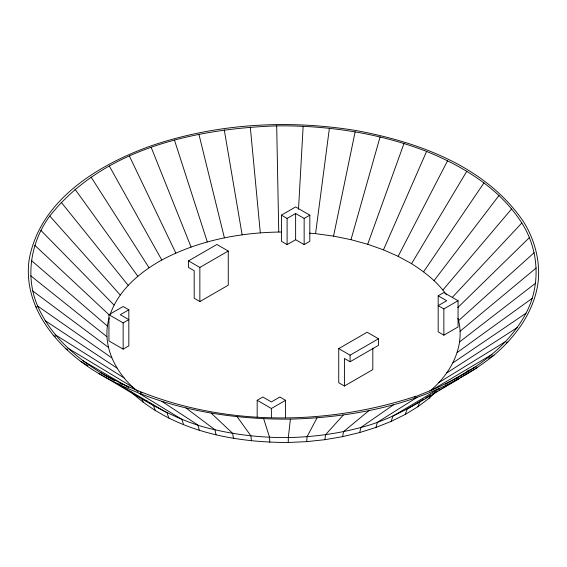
<?xml version="1.0" encoding="UTF-8"?>
<svg xmlns="http://www.w3.org/2000/svg" width="567" height="567" viewBox="0 0 567 567"><rect width="100%" height="100%" fill="white"/><g stroke="black" fill="none" stroke-linecap="round" stroke-linejoin="round"><path stroke-width="0.85" d="M131.154 392.003C172.914 430.899 232.867 442.501 288.263 442.487L288.334 437.561L290.382 419.126C362.029 417.22 436.966 400.933 493.963 355.197C515.708 336.706 533.76 312.091 537.963 283.273C540.642 262.089 535.014 240.663 524.036 222.526C486.869 166.748 419.034 142.189 355.814 130.495C287.292 119.332 215.793 123.571 149.971 146.236C97.347 165.266 39.293 200.69 29.03 260.373C22.73 308.93 59.344 350.2 98.488 373.341C135.917 394.589 172.028 420.679 214.928 429.736C238.976 435.321 263.662 437.802 288.334 437.561C312.821 437.037 337.245 433.826 360.903 427.468C396.893 418.396 427.568 396.787 459.341 378.636M114.768 380.804C82.988 363.624 52.419 339.973 37.642 306.017C24.835 276.469 30.902 241.585 49.776 216.048C102.946 148.724 195.098 128.695 276.689 125.867C327.634 125.357 378.954 132.969 426.59 151.432C463.636 166.5 499.846 188.613 521.824 222.98C538.905 249.771 541.031 284.988 526.034 313.182C511.009 341.483 485.267 362.235 457.718 377.657L455.436 378.969M138.164 391.719C116.419 374.766 100.798 345.679 109.197 317.881M429.836 391.067C450.779 373.951 466.003 345.643 457.945 318.314M298.511 209.287L303.147 126.257M288.263 442.487L306.697 441.643L307.066 436.696L317.017 417.907M309.462 233.179L315.571 233.639L329.399 128.241M306.697 441.643L324.877 439.687L325.543 434.712L343.276 415.087M324.877 439.687L342.61 436.647L343.552 431.622L368.876 410.699M315.571 233.639L333.559 236.12L355.14 131.799M342.61 436.647L359.691 432.55L360.903 427.468L393.555 404.781M333.559 236.12L350.994 239.678L380.096 136.888M359.691 432.55L375.935 427.454L377.416 422.28L417.028 397.41M375.935 427.454L391.166 421.394L392.888 416.128L439.028 388.664M350.994 239.678L367.692 244.271L404.002 143.458M391.166 421.394L405.221 414.456L407.17 409.076L423.882 398.977M405.221 414.456L417.943 406.702L420.09 401.195M110.055 314.699C118.623 290.098 139.652 272.358 161.779 260.012C198.372 240.493 240.174 232.427 281.388 232.016M417.943 406.702L429.191 398.225L430.523 395.008M367.692 244.271L383.469 249.841L426.59 151.432M383.469 249.841L398.154 256.334L447.597 160.723M446.47 294.897C437.511 281.905 424.761 272.082 411.578 263.676L466.811 171.241M423.599 271.791L484.012 182.85M434.088 280.587L499.031 195.438M442.926 289.971L511.675 208.862M452.423 297.25L521.824 222.98M457.81 307.59L529.358 237.63M429.191 398.225L436.271 391.549M458.66 320.561L534.206 252.655M460.128 331.206L536.297 267.893M459.66 341.88L535.631 283.167M457.257 352.468L532.2 298.32M452.955 362.852L526.034 313.182M446.796 372.923L517.224 327.598M506.409 342.964L507.904 342.043M414.3 397.183L437.604 387.587L457.718 377.657M438.844 382.562L505.828 341.391M466.882 371.413L469.136 370.06M488.697 358.351L493.963 355.197M431.466 390.323L492.028 354.432M425.399 398.091L430.707 394.979M432.224 394.093L437.533 390.982M439.049 390.096L441.317 388.764M442.834 387.871L444.351 386.985M445.868 386.099L448.143 384.766M449.659 383.873L451.176 382.987M452.693 382.101L454.968 380.769M456.485 379.876L458.001 378.99M460.276 377.657L461.793 376.772M463.31 375.878L477.719 367.444M445.414 384.235L475.926 366.558M188.499 260.884L216.899 244.476L228.253 251.039L228.267 285.18L199.868 301.573L194.197 298.256L194.183 270.721L188.499 267.44L188.499 260.884L199.86 267.447L199.868 301.573M108.949 314.713L123.145 306.52L128.829 309.802L128.829 345.87L123.152 349.152L108.949 340.951L108.949 314.713L123.152 322.921L128.829 319.639L120.31 314.72L128.829 309.802M281.423 215.141L295.62 206.941L309.823 215.141L309.823 241.301L304.146 244.583L295.627 239.735L287.108 244.583L281.423 241.301L281.423 215.141L287.108 218.423L295.627 213.504L304.146 218.423L309.823 215.141M199.86 267.447L228.253 251.039M338.733 348.613L367.132 332.219L378.494 338.782L378.494 345.346L350.101 361.739L344.417 358.457L344.417 386.007L338.733 382.725L338.733 348.613L350.101 355.176L378.494 338.782M257.177 416.908L257.177 400.295L262.854 397.02L271.38 401.939L279.9 397.02L285.577 400.302L285.577 417.794M438.171 295.804L443.848 292.522L458.051 300.723L458.051 326.961L443.855 335.154L438.178 331.872L438.171 295.804L446.697 300.723L438.178 305.641L443.855 308.923L458.051 300.723M257.177 400.295L271.38 408.495L285.577 400.302M344.417 386.007L372.817 369.606L372.817 348.088M415.802 396.255C313.508 430.02 195.076 426.008 100.189 372.406M98.488 373.341C156.138 407.262 224.135 419.623 290.382 419.126M398.154 256.334L411.578 263.676M119.403 382.923L122.451 384.681M82.988 360.796L128.872 387.622M117.886 383.951L167.024 412.811L168.853 418.134M81.131 361.618L87.97 365.665M140.425 392.215L141.934 393.122M67.969 348.209L132.919 387.318M65.97 348.918L67.473 349.825M139.099 393.328L181.943 419.41L183.538 424.626M55.318 334.778L124.081 377.941M53.213 335.366L55.438 336.777M161.879 401.379L197.968 425.073L199.308 430.197M45.176 320.667L116.993 368.075M146.201 400.5L147.64 401.471M149.794 402.924L153.388 405.355L155.429 410.784M37.642 306.017L111.727 357.841M35.36 306.336L36.798 307.349M32.794 290.991L108.34 347.344M186.004 408.013L214.928 429.736L216.013 434.79M30.703 275.753L106.88 336.699M31.369 260.48L107.347 326.025M34.807 245.327L109.105 314.834M211.193 413.145L232.647 433.351L233.448 438.341M40.966 230.464L114.052 305.053M49.776 216.048L120.211 294.989M61.172 202.256L128.163 285.35M74.979 189.215L137.816 276.235M237.176 416.738L250.919 435.874L251.436 440.828M91.074 177.088L149.064 267.766M109.282 165.989L161.779 260.012M129.396 156.06L175.834 253.073M132.231 392.251L132.919 393.881M141.807 398.7L143.408 402.676M151.198 147.392L191.072 247.014M174.452 140.084L207.316 241.918M263.669 418.737L269.552 437.277L269.772 442.217M198.904 134.23L224.397 237.821M224.277 129.878L242.123 234.781M250.302 127.079L260.31 232.824M276.689 125.867L278.744 231.981M443.855 308.923L443.855 335.154M350.101 355.176L350.101 361.739M304.146 218.423L304.146 244.583M295.627 213.504L295.627 239.735M287.108 218.423L287.108 244.583M271.38 408.495L271.38 417.241M123.152 322.921L123.152 349.152"/></g></svg>
